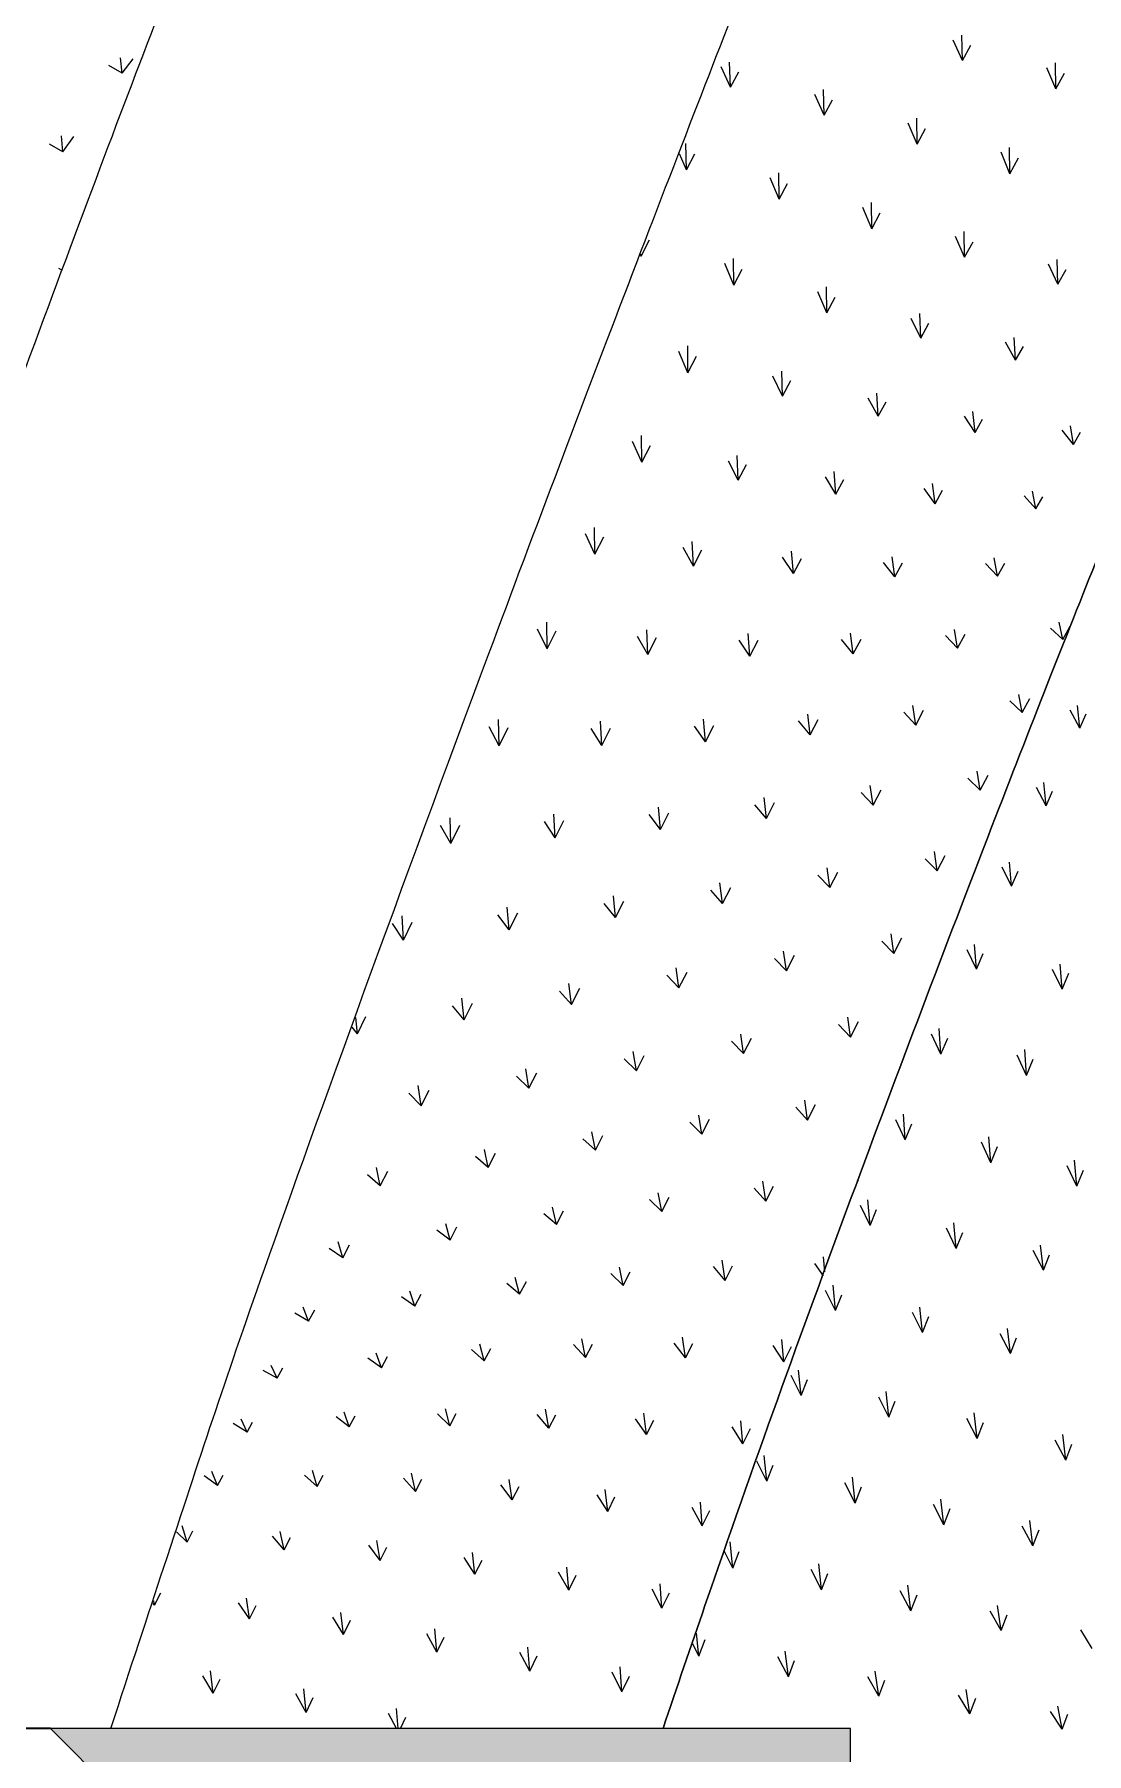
# Model space of a CAD drawing. Header units: millimetres. Extents: x 12827 to 178996, y -27589 to 73652.
# Drawn here: x 97792 to 100741, y 14937 to 19754 of the extents above; entities that cross this region are included whole.
import ezdxf

# ---------------------------------------------------------------- set-up
doc = ezdxf.new("R2010")
doc.units = ezdxf.units.MM
for name, color, linetype, lineweight in [('A-DETL-GENF', 92, 'Continuous', 20), ('A-DETL-THIN', 151, 'Continuous', 9), ('A-DETL-WIDE', 214, 'Continuous', 35), ('A-FLOR', 192, 'Continuous', 9), ('A-FLOR-PATT', 8, 'Continuous', 9)]:
    doc.layers.add(name, color=color, linetype=linetype, lineweight=lineweight)

# ---------------------------------------------------------------- blocks, each defined once
blk = doc.blocks.new('FP_254-Copy of 1_F')
at = {"layer": 'A-FLOR-PATT'}
for p, q in [((98037.6, 19645.5), (98000.5, 19666.5)), ((98037.6, 19645.5), (98033.2, 19688.5)), ((98037.6, 19645.5), (98068.4, 19685.3)), ((97871.2, 19425.2), (97867.4, 19470.1)), ((97871.2, 19425.2), (97902.8, 19467.8)), ((97871.2, 19425.2), (97834.2, 19446.1)), ((97871, 19092.2), (97860.1, 19098.1))]:
    blk.add_line(p, q, dxfattribs=at)
blk = doc.blocks.new('FP_262-Copy of 1_F')
at = {"layer": 'A-FLOR-PATT'}
for p, q in [((100393.2, 19680.4), (100391.7, 19751.8)), ((100393.2, 19680.4), (100367.5, 19738.1)), ((100393.2, 19680.4), (100416.8, 19723.8)), ((99743.5, 19606.4), (99716.9, 19662.9)), ((99743.5, 19606.4), (99740.7, 19676)), ((100654.8, 19601.1), (100630, 19660.6)), ((100654.8, 19601.1), (100654.4, 19674.6)), ((99743.5, 19606.4), (99766.3, 19648.7)), ((100654.8, 19601.1), (100679, 19645.6)), ((100005.5, 19527.4), (99979.9, 19585.7)), ((100005.5, 19527.4), (100003.9, 19599.3)), ((100005.5, 19527.4), (100029, 19570.9)), ((100266.2, 19446.1), (100265.4, 19519.3)), ((100266.2, 19446.1), (100241.2, 19505.6)), ((100266.2, 19446.1), (100290.1, 19490.3)), ((99619.5, 19374.7), (99600.5, 19419.4)), ((99619.5, 19374.7), (99618.1, 19448)), ((99619.5, 19374.7), (99643, 19419)), ((100526, 19363.6), (100501.4, 19423.5)), ((100526, 19363.6), (100525.6, 19437.4)), ((99879.4, 19291.8), (99878.5, 19365.8)), ((100526, 19363.6), (100550.1, 19408)), ((99879.4, 19291.8), (99854.5, 19351.9)), ((99879.4, 19291.8), (99903.2, 19336.4)), ((100139.2, 19209.5), (100114.2, 19269.3)), ((100139.2, 19209.5), (100138.4, 19283.2)), ((100139.2, 19209.5), (100162.9, 19253.9)), ((99492.2, 19132.5), (99516.3, 19178.7)), ((100399.4, 19129.6), (100374.1, 19188)), ((100399.4, 19129.6), (100398.2, 19201.7)), ((100399.4, 19129.6), (100422.9, 19173)), ((99492.2, 19132.5), (99491.1, 19135.2)), ((99492.2, 19132.5), (99492.2, 19138)), ((99752, 19050.9), (99751.5, 19126)), ((100660.7, 19053.9), (100658.6, 19123.1)), ((99752, 19050.9), (99727.3, 19111.6)), ((99752, 19050.9), (99776, 19096.4)), ((100660.7, 19053.9), (100634.7, 19109.7)), ((100660.7, 19053.9), (100683.7, 19095.6)), ((100013.2, 18973.8), (99987.7, 19032.2)), ((100013.2, 18973.8), (100011.8, 19046.3)), ((100013.2, 18973.8), (100036.7, 19017.8)), ((100276.4, 18903.2), (100249.7, 18958.1)), ((100276.4, 18903.2), (100273.7, 18971.7)), ((100276.4, 18903.2), (100299.1, 18945)), ((99623.8, 18805.7), (99623.1, 18880.9)), ((100542.3, 18840.9), (100514.1, 18891.3)), ((100542.3, 18840.9), (100537.8, 18904.3)), ((99623.8, 18805.7), (99598.7, 18865.7)), ((99623.8, 18805.7), (99647.9, 18852)), ((100542.3, 18840.9), (100564, 18879.8)), ((99888.7, 18740), (99862.2, 18796)), ((99888.7, 18740), (99886.5, 18810.7)), ((99888.7, 18740), (99912, 18783.8)), ((100156.9, 18684), (100152.8, 18749.2)), ((100156.9, 18684), (100128.8, 18735.1)), ((100156.9, 18684), (100179.1, 18724.8)), ((100428.7, 18638.8), (100422.5, 18697.8)), ((100428.7, 18638.8), (100398.8, 18684.6)), ((100428.7, 18638.8), (100449.8, 18676.3)), ((100704.6, 18605.3), (100672.6, 18645.2)), ((100704.6, 18605.3), (100696.1, 18657.7)), ((99494.2, 18555.1), (99468.6, 18613.8)), ((99494.2, 18555.1), (99493.4, 18630.2)), ((99494.2, 18555.1), (99518.7, 18602.6)), ((100704.6, 18605.3), (100724.4, 18639.1)), ((99764.4, 18504.8), (99737, 18558.3)), ((99764.4, 18504.8), (99761.6, 18574.1)), ((99764.4, 18504.8), (99787.8, 18549.2)), ((100038.6, 18466), (100009.3, 18514)), ((100038.6, 18466), (100033.6, 18529.1)), ((100038.6, 18466), (100060.8, 18507)), ((100316.8, 18439.1), (100309.6, 18495.8)), ((100316.8, 18439.1), (100285.6, 18481.5)), ((100316.8, 18439.1), (100337.8, 18476.7)), ((100599.2, 18424.4), (100566, 18461.1)), ((100599.2, 18424.4), (100589.7, 18474.6)), ((100599.2, 18424.4), (100619, 18458.6)), ((99362.8, 18297.5), (99336.5, 18354.5)), ((99362.8, 18297.5), (99361.8, 18372.4)), ((99362.8, 18297.5), (99387.6, 18346.4)), ((99639.1, 18264.5), (99610.8, 18316)), ((99639.1, 18264.5), (99635.8, 18333.2)), ((99639.1, 18264.5), (99662.7, 18310.1)), ((99919.3, 18243.6), (99914, 18305.9)), ((99919.3, 18243.6), (99889.2, 18289.4)), ((99919.3, 18243.6), (99941.9, 18285.8)), ((100203.6, 18234.3), (100171.6, 18274.8)), ((100203.6, 18234.3), (100196.2, 18290.6)), ((100203.6, 18234.3), (100225, 18273.4)), ((100491.6, 18236.3), (100458, 18271.8)), ((100491.6, 18236.3), (100482.3, 18287)), ((100491.6, 18236.3), (100512.1, 18272.5)), ((99229.4, 18032.4), (99202.3, 18087.5)), ((99229.4, 18032.4), (99228.1, 18107)), ((99229.4, 18032.4), (99254.6, 18082.7)), ((99511.6, 18016.9), (99482.7, 18066.6)), ((99511.6, 18016.9), (99508.2, 18085.4)), ((99511.6, 18016.9), (99535.7, 18063.9)), ((99797.5, 18012.4), (99792.2, 18075.2)), ((100086.7, 18018.4), (100079.8, 18076)), ((100379.1, 18034.2), (100345.7, 18069.9)), ((100379.1, 18034.2), (100370.6, 18087)), ((100379.1, 18034.2), (100400.6, 18073.2)), ((100674.3, 18058.9), (100639.7, 18090.8)), ((100674.3, 18058.9), (100664.5, 18107.4)), ((100674.3, 18058.9), (100695.1, 18095.7)), ((99797.5, 18012.4), (99766.9, 18057.1)), ((99797.5, 18012.4), (99820.6, 18056.5)), ((100086.7, 18018.4), (100054.6, 18058.4)), ((100086.7, 18018.4), (100109, 18059.8)), ((100262.3, 17819.1), (100254.4, 17873.5)), ((100560.5, 17854), (100526.2, 17886.7)), ((100560.5, 17854), (100551.5, 17904.9)), ((100560.5, 17854), (100582.1, 17893.4)), ((99094.5, 17761), (99092.6, 17834.7)), ((99382.1, 17761.6), (99378.4, 17829.7)), ((99672.8, 17772.1), (99667.5, 17835.1)), ((99966.3, 17791.5), (99934, 17830.9)), ((99966.3, 17791.5), (99959.6, 17849.9)), ((99966.3, 17791.5), (99989.1, 17834.8)), ((100262.3, 17819.1), (100228.9, 17854.9)), ((100262.3, 17819.1), (100284.5, 17860.3)), ((99094.5, 17761), (99066.5, 17813.8)), ((99094.5, 17761), (99119.8, 17812.2)), ((99382.1, 17761.6), (99352.5, 17809.6)), ((99382.1, 17761.6), (99406.5, 17809.9)), ((99672.8, 17772.1), (99641.7, 17815.5)), ((99672.8, 17772.1), (99696.3, 17817.7)), ((100442.7, 17636.8), (100434.4, 17689.7)), ((100442.7, 17636.8), (100465, 17678.3)), ((100142.6, 17594.4), (100109.1, 17630)), ((100142.6, 17594.4), (100134.9, 17649.8)), ((100142.6, 17594.4), (100165.2, 17637.1)), ((100442.7, 17636.8), (100408.7, 17670.2)), ((99546.8, 17526.4), (99541.1, 17588.6)), ((99843.8, 17557.3), (99811.1, 17595.6)), ((99843.8, 17557.3), (99837, 17615.7)), ((99843.8, 17557.3), (99866.8, 17601.6)), ((98959.5, 17487.3), (98930.4, 17537.2)), ((98959.5, 17487.3), (98956.8, 17558.9)), ((98959.5, 17487.3), (98984.7, 17538.5)), ((99251.9, 17502.7), (99221.4, 17548.3)), ((99251.9, 17502.7), (99247.6, 17569.4)), ((99251.9, 17502.7), (99276.2, 17551.3)), ((99546.8, 17526.4), (99515.1, 17568)), ((99546.8, 17526.4), (99570.4, 17572.6)), ((100322.3, 17410.6), (100288.5, 17444.6)), ((100322.3, 17410.6), (100314.5, 17465)), ((100322.3, 17410.6), (100345, 17453.5)), ((100021.2, 17363.6), (99987.7, 17398.8)), ((100021.2, 17363.6), (100013.6, 17419.3)), ((100021.2, 17363.6), (100044, 17407.2)), ((99421.1, 17279.6), (99414.7, 17340.3)), ((99720.7, 17319.5), (99687.5, 17356.6)), ((99720.7, 17319.5), (99713.6, 17377.4)), ((99720.7, 17319.5), (99743.7, 17364.2)), ((99122.8, 17244.9), (99117.5, 17309.1)), ((99122.8, 17244.9), (99146.9, 17292.9)), ((99421.1, 17279.6), (99388.6, 17319.1)), ((99421.1, 17279.6), (99444.5, 17325.7)), ((98826.4, 17216.5), (98795.9, 17262.7)), ((98826.4, 17216.5), (98822.4, 17284.9)), ((98826.4, 17216.5), (98851.1, 17266.8)), ((99122.8, 17244.9), (99091.2, 17287.5)), ((100200.6, 17178.6), (100167.1, 17213.3)), ((100200.6, 17178.6), (100193.1, 17234.1)), ((100200.6, 17178.6), (100223.5, 17222.4)), ((99899.8, 17130.4), (99866.1, 17165.1)), ((99899.8, 17130.4), (99892, 17185.9)), ((99899.8, 17130.4), (99922.5, 17174.1)), ((99598.6, 17082.5), (99564.9, 17118)), ((99598.6, 17082.5), (99590.9, 17138.9)), ((99598.6, 17082.5), (99621.3, 17126.7)), ((98996.8, 16993), (98990.1, 17053.8)), ((99297.4, 17036.3), (99264, 17073.3)), ((99297.4, 17036.3), (99290.1, 17094.5)), ((99297.4, 17036.3), (99320.4, 17081.4)), ((98996.8, 16993), (98963.9, 17032.2)), ((98996.8, 16993), (99020.1, 17039.5)), ((98697.2, 16953.9), (98682.8, 16972.4)), ((98697.2, 16953.9), (98692.9, 17000.1)), ((98697.2, 16953.9), (98721, 17002.3)), ((100079.1, 16944.6), (100045.8, 16979.9)), ((100079.1, 16944.6), (100071.6, 17000.6)), ((100079.1, 16944.6), (100101.8, 16988.4)), ((99779.9, 16898.8), (99745.9, 16932.9)), ((99779.9, 16898.8), (99771.6, 16953.4)), ((99779.9, 16898.8), (99802.2, 16941.9)), ((99479.2, 16850.6), (99444.8, 16884.3)), ((99479.2, 16850.6), (99470.6, 16904.8)), ((99479.2, 16850.6), (99501.3, 16893.5)), ((99177.7, 16801.3), (99143.2, 16835.4)), ((99177.7, 16801.3), (99169, 16856.1)), ((99177.7, 16801.3), (99199.8, 16844.5)), ((98875.7, 16752.4), (98841.4, 16787.6)), ((98875.7, 16752.4), (98867.3, 16808.7)), ((98875.7, 16752.4), (98898, 16796.4)), ((99959.2, 16712.3), (99951.5, 16768.4)), ((99663, 16673.2), (99654, 16726.3)), ((99663, 16673.2), (99684.6, 16714.8)), ((99959.2, 16712.3), (99926, 16748.4)), ((99959.2, 16712.3), (99981.5, 16755.5)), ((99364.3, 16628.4), (99354.4, 16679.7)), ((99364.3, 16628.4), (99385.4, 16669.1)), ((99663, 16673.2), (99628.7, 16706.6)), ((99063.6, 16579.7), (99053.2, 16630.2)), ((99063.6, 16579.7), (99084.5, 16620)), ((99364.3, 16628.4), (99329.1, 16660.1)), ((98761.5, 16528.5), (98750.9, 16579.1)), ((98761.5, 16528.5), (98782.3, 16568.9)), ((99063.6, 16579.7), (99027.9, 16610.5)), ((98761.5, 16528.5), (98725.6, 16559.3)), ((99841.9, 16484.7), (99809.1, 16521.9)), ((99841.9, 16484.7), (99834.1, 16540.8)), ((99841.9, 16484.7), (99863.7, 16526.9)), ((100101.7, 16541.3), (100098.6, 16545.3)), ((99550.3, 16456.5), (99515.9, 16489.8)), ((99550.3, 16456.5), (99540.7, 16508.3)), ((99550.3, 16456.5), (99571.1, 16496.4)), ((99255.3, 16420), (99219.4, 16450)), ((99255.3, 16420), (99244.1, 16468.2)), ((99255.3, 16420), (99275.2, 16458)), ((98957.1, 16376.3), (98920.1, 16403.9)), ((98957.1, 16376.3), (98944.7, 16421.9)), ((98957.1, 16376.3), (98976.4, 16412.9)), ((98656.3, 16326.8), (98618.5, 16352.8)), ((98656.3, 16326.8), (98643.1, 16370.8)), ((98656.3, 16326.8), (98675.2, 16362.7)), ((100007.9, 16287.3), (100003.9, 16329.1)), ((99441.8, 16248.7), (99407.6, 16282.7)), ((99441.8, 16248.7), (99431.8, 16299.8)), ((99441.8, 16248.7), (99461.9, 16287)), ((99727.8, 16263.1), (99695.4, 16301.7)), ((99727.8, 16263.1), (99719.9, 16319.4)), ((99727.8, 16263.1), (99749, 16304.2)), ((100003.8, 16276), (99979.3, 16310.8)), ((98857.9, 16190.9), (98844.2, 16233.1)), ((99151.8, 16224.4), (99115.8, 16254.2)), ((99151.8, 16224.4), (99139.8, 16270.8)), ((99151.8, 16224.4), (99170.8, 16260.2)), ((98560.5, 16149), (98545.3, 16187.7)), ((98857.9, 16190.9), (98820.4, 16216.9)), ((98857.9, 16190.9), (98876, 16224.5)), ((98560.5, 16149), (98521.6, 16171.7)), ((98560.5, 16149), (98577.8, 16180.7)), ((99336.7, 16047.4), (99326.7, 16099.2)), ((99616.6, 16046.3), (99584.9, 16087.2)), ((99616.6, 16046.3), (99608.8, 16103.7)), ((99892.4, 16034.9), (99886.7, 16097.8)), ((98764.4, 16018.5), (98726.9, 16044.8)), ((98764.4, 16018.5), (98750.1, 16059.4)), ((98764.4, 16018.5), (98781.6, 16050.1)), ((99052.7, 16038.1), (99017.1, 16069.1)), ((99052.7, 16038.1), (99040.4, 16084.3)), ((99052.7, 16038.1), (99071, 16072.6)), ((99336.7, 16047.4), (99303.1, 16083.3)), ((99336.7, 16047.4), (99356.2, 16084.8)), ((99616.6, 16046.3), (99637.3, 16086.7)), ((99892.4, 16034.9), (99862.6, 16080.6)), ((99892.4, 16034.9), (99914.2, 16078.3)), ((98472.1, 15988.9), (98432.8, 16010.8)), ((98472.1, 15988.9), (98455.7, 16024.9)), ((98472.1, 15988.9), (98488.2, 16017.9)), ((98956, 15855.9), (98944.2, 15903.7)), ((99233.7, 15848.9), (99224.1, 15902.5)), ((98388, 15838.4), (98349.3, 15861.9)), ((98388, 15838.4), (98371.6, 15874.6)), ((98388, 15838.4), (98403.6, 15866.3)), ((98674.2, 15852.5), (98637.4, 15881)), ((98674.2, 15852.5), (98660, 15894.4)), ((98674.2, 15852.5), (98691, 15883.5)), ((98956, 15855.9), (98921.3, 15889.6)), ((98956, 15855.9), (98974.1, 15890)), ((99233.7, 15848.9), (99201, 15887.6)), ((99233.7, 15848.9), (99253, 15886.1)), ((99507.4, 15831.7), (99476.5, 15875.4)), ((99507.4, 15831.7), (99500, 15890.9)), ((99507.4, 15831.7), (99527.8, 15872)), ((99777.3, 15805.1), (99748.2, 15853.3)), ((99777.3, 15805.1), (99771.8, 15869.4)), ((99777.3, 15805.1), (99798.7, 15848.1)), ((98305.2, 15688.8), (98267.7, 15716)), ((98305.2, 15688.8), (98289.6, 15727.9)), ((98305.2, 15688.8), (98320.8, 15717.2)), ((98584.5, 15685.3), (98549.1, 15717.9)), ((98584.5, 15685.3), (98571.3, 15730.6)), ((98584.5, 15685.3), (98601.4, 15717.1)), ((98859.7, 15671.5), (98826.3, 15709.3)), ((98859.7, 15671.5), (98848.8, 15722.8)), ((98859.7, 15671.5), (98877.8, 15706.5)), ((99131, 15648.1), (99122.4, 15704.9)), ((99131, 15648.1), (99099.5, 15690.7)), ((99131, 15648.1), (99150.4, 15686.2)), ((99398.9, 15615.9), (99369.1, 15662.8)), ((99398.9, 15615.9), (99392.2, 15677.7)), ((99398.9, 15615.9), (99419.3, 15656.6)), ((99663.7, 15575.8), (99635.4, 15626.6)), ((99663.7, 15575.8), (99658.6, 15642)), ((99663.7, 15575.8), (99684.9, 15618.9)), ((98219.9, 15530.2), (98190.1, 15558.3)), ((98219.9, 15530.2), (98206.3, 15575.1)), ((98219.9, 15530.2), (98236.3, 15561.1)), ((98492.3, 15508.6), (98481, 15559.7)), ((98492.3, 15508.6), (98458.9, 15547)), ((98492.3, 15508.6), (98509.9, 15542.9)), ((98761.1, 15478.1), (98729.5, 15521.2)), ((98761.1, 15478.1), (98751.9, 15534.6)), ((98761.1, 15478.1), (98779.8, 15515.4)), ((99026.8, 15439.8), (98996.8, 15486.9)), ((99026.8, 15439.8), (99019.5, 15501)), ((99026.8, 15439.8), (99046.6, 15479.6)), ((99290, 15395), (99261.2, 15445.4)), ((99290, 15395), (99284.1, 15460.1)), ((99290, 15395), (99310.5, 15436.9)), ((99551, 15344.7), (99546.3, 15413)), ((98128.8, 15352.9), (98126.4, 15365.2)), ((98128.8, 15352.9), (98146.4, 15387.8)), ((98395, 15315.2), (98386, 15373.1)), ((99551, 15344.7), (99523.2, 15397.8)), ((99551, 15344.7), (99572.1, 15388.3)), ((98128.8, 15352.9), (98124.3, 15358.7)), ((98395, 15315.2), (98363.8, 15359.9)), ((98395, 15315.2), (98413.6, 15352.8)), ((98658.7, 15271.2), (98628.8, 15319.2)), ((98658.7, 15271.2), (98651.2, 15333.1)), ((98658.7, 15271.2), (98678.2, 15310.9)), ((98920.3, 15221.8), (98891.4, 15272.7)), ((98920.3, 15221.8), (98914.1, 15287)), ((98920.3, 15221.8), (98940.5, 15263.4)), ((99180.2, 15168), (99152.2, 15221.1)), ((99180.2, 15168), (99174.9, 15235.9)), ((99180.2, 15168), (99200.8, 15211)), ((99438.7, 15110.7), (99434.1, 15180.6)), ((98293.2, 15106.3), (98263.5, 15155.7)), ((98293.2, 15106.3), (98285.8, 15169.4)), ((98293.2, 15106.3), (98312.5, 15146.4)), ((99438.7, 15110.7), (99411.3, 15165.5)), ((99438.7, 15110.7), (99459.7, 15154.7)), ((98553.5, 15053), (98524.6, 15104.6)), ((98553.5, 15053), (98547.1, 15118.7)), ((98553.5, 15053), (98573.4, 15094.6)), ((98806.4, 15008), (98784.2, 15049.7)), ((98811.5, 15008), (98806.8, 15064.2)), ((98818, 15008), (98832.8, 15039.1))]:
    blk.add_line(p, q, dxfattribs=at)
blk = doc.blocks.new('FP_270-Copy of 1_F')
at = {"layer": 'A-FLOR-PATT'}
for p, q in [((100722.1, 17810.4), (100715.4, 17874.1)), ((100722.1, 17810.4), (100695.2, 17860.4)), ((100722.1, 17810.4), (100739.6, 17850.6)), ((100627.6, 17592.3), (100601.1, 17644.2)), ((100627.6, 17592.3), (100621.5, 17658.2)), ((100627.6, 17592.3), (100645.5, 17633.7)), ((100531.1, 17367.2), (100504.8, 17420.5)), ((100531.1, 17367.2), (100525.4, 17435)), ((100531.1, 17367.2), (100549.4, 17410)), ((100432.8, 17135.1), (100427.3, 17204.6)), ((100432.8, 17135.1), (100406.5, 17189.5)), ((100432.8, 17135.1), (100451.4, 17179.1)), ((100672.6, 17079), (100666.9, 17149.2)), ((100672.6, 17079), (100646.1, 17133.9)), ((100672.6, 17079), (100691.1, 17123.4)), ((100333.1, 16897.3), (100327.8, 16968.4)), ((100333.1, 16897.3), (100306.9, 16953)), ((100333.1, 16897.3), (100351.9, 16942.2)), ((100572.9, 16836.8), (100567.7, 16909.7)), ((100572.9, 16836.8), (100546.7, 16894.1)), ((100572.9, 16836.8), (100591.7, 16882.7)), ((100233.1, 16656.5), (100227.8, 16728.6)), ((100233.1, 16656.5), (100206.9, 16713.3)), ((100233.1, 16656.5), (100251.8, 16701.7)), ((100473.1, 16592.2), (100467.6, 16665.4)), ((100473.1, 16592.2), (100446.7, 16650)), ((100473.1, 16592.2), (100491.7, 16637.8)), ((100714.1, 16526.9), (100687, 16584.4)), ((100714.1, 16526.9), (100707.8, 16599.7)), ((100714.1, 16526.9), (100732.2, 16572.1)), ((100134.3, 16416.5), (100107.6, 16473.4)), ((100134.3, 16416.5), (100128.4, 16488.4)), ((100134.3, 16416.5), (100152.7, 16461.3)), ((100376.1, 16352.9), (100348.7, 16409.2)), ((100376.1, 16352.9), (100369.5, 16424.2)), ((100376.1, 16352.9), (100394.1, 16397.3)), ((100620, 16291.6), (100591.6, 16346.7)), ((100620, 16291.6), (100612.3, 16361.5)), ((100620, 16291.6), (100637.4, 16335.2)), ((100037.1, 16178.6), (100009.7, 16234.9)), ((100037.1, 16178.6), (100030.6, 16249.9)), ((100037.1, 16178.6), (100055.2, 16223.1)), ((100281.5, 16117.6), (100274, 16188)), ((100281.5, 16117.6), (100253.2, 16173.1)), ((100281.5, 16117.6), (100299.1, 16161.7)), ((100527.7, 16058.5), (100498.8, 16113.5)), ((100527.7, 16058.5), (100519.5, 16128.4)), ((100527.7, 16058.5), (100545, 16102.5)), ((99940.9, 15940.4), (99912.9, 15996.6)), ((99940.9, 15940.4), (99933.8, 16011.8)), ((99940.9, 15940.4), (99958.9, 15985.2)), ((100187.1, 15880.4), (100179.5, 15951.6)), ((100187.1, 15880.4), (100158.6, 15936.4)), ((100187.1, 15880.4), (100204.8, 15925.2)), ((100434.5, 15820.1), (100405.6, 15876.5)), ((100434.5, 15820.1), (100426.5, 15891.8)), ((100434.5, 15820.1), (100452, 15865.2)), ((100682.7, 15759.4), (100653.5, 15816)), ((100682.7, 15759.4), (100674.3, 15831.4)), ((100682.7, 15759.4), (100700.1, 15804.7)), ((99845.1, 15700.3), (99816.8, 15756.9)), ((99845.1, 15700.3), (99837.8, 15772.2)), ((99845.1, 15700.3), (99863, 15745.5)), ((100092.6, 15639.3), (100084.8, 15711.6)), ((100092.6, 15639.3), (100063.8, 15696.1)), ((100092.6, 15639.3), (100110.3, 15684.7)), ((100341.1, 15578.4), (100311.9, 15635.2)), ((100341.1, 15578.4), (100332.8, 15650.6)), ((100341.1, 15578.4), (100358.5, 15623.8)), ((100591, 15519.1), (100561.1, 15574.9)), ((100591, 15519.1), (100582, 15590.3)), ((100591, 15519.1), (100608.1, 15563.9)), ((99749.7, 15457.4), (99742.1, 15530.3)), ((99749.7, 15457.4), (99726.7, 15503.5)), ((99749.7, 15457.4), (99767.6, 15503.2)), ((99998.5, 15396.3), (99990.3, 15468.9)), ((99998.5, 15396.3), (99969.4, 15453.3)), ((99998.5, 15396.3), (100016.1, 15442)), ((100249, 15337.5), (100219.1, 15393.5)), ((100249, 15337.5), (100240, 15409)), ((100249, 15337.5), (100266.1, 15382.6)), ((100501.6, 15282.4), (100470.7, 15336.7)), ((100501.6, 15282.4), (100491.6, 15352.1)), ((100501.6, 15282.4), (100518.2, 15326.5)), ((99654.4, 15210.8), (99647.6, 15275.2)), ((100756.6, 15232), (100724.7, 15284.2)), ((99654.4, 15210.8), (99637.3, 15245.1)), ((99654.4, 15210.8), (99672.3, 15257.3)), ((99905.4, 15152.3), (99896.7, 15224.7)), ((99905.4, 15152.3), (99875.6, 15208.9)), ((99905.4, 15152.3), (99922.7, 15198)), ((100158.6, 15098.1), (100127.9, 15152.8)), ((100158.6, 15098.1), (100148.8, 15168.4)), ((100158.6, 15098.1), (100175.4, 15142.8)), ((100414.4, 15048.9), (100382.5, 15101.5)), ((100414.4, 15048.9), (100403.3, 15116.9)), ((100414.4, 15048.9), (100430.6, 15092.4)), ((100672.8, 15005.5), (100639.7, 15055.5)), ((100672.8, 15005.5), (100660.4, 15070.7)), ((100672.8, 15005.5), (100688.3, 15047.5))]:
    blk.add_line(p, q, dxfattribs=at)

msp = doc.modelspace()

# ---------------------------------------------------------------- hatches: boundary and pattern name
at = {"layer": 'A-DETL-GENF'}
h = msp.add_hatch(color=7, dxfattribs=at)
h.paths.add_polyline_path([(63966.38843, -9312.51454), (61723.03825, -7069.16435), (61723.03825, -9312.51454)], flags=0)
h.paths.add_polyline_path([(100079.91494, 12764.60871), (100079.91494, 15007.95889), (97836.56475, 15007.95889), (99867.43203, 12977.09161)], flags=0)
h.paths.add_polyline_path([(27942.02118, 12764.60871), (30185.37136, 15007.95889), (27942.02118, 15007.95889)], flags=0)
h.paths.add_polyline_path([(100079.91494, 39639.13527), (100079.91494, 41882.48546), (97836.56475, 41882.48546), (99860.65762, 39858.39259)], flags=0)
h.paths.add_polyline_path([(27942.02118, 39639.13527), (30185.37136, 41882.48546), (27942.02118, 41882.48546)], flags=0)
h.paths.add_polyline_path([(61723.03825, 64831.04325), (63966.38843, 67074.39344), (61723.03825, 67074.39344)], flags=0)

# ---------------------------------------------------------------- linework, layer by layer
at = {"layer": 'A-DETL-THIN'}
for p, q in [((100079.91494, 15007.95889), (97836.56475, 15007.95889)), ((97836.56475, 15007.95889), (100079.91494, 12764.60871)), ((100079.91494, 12764.60871), (100079.91494, 15007.95889))]:
    msp.add_line(p, q, dxfattribs=at)
at = {"layer": 'A-DETL-WIDE'}
msp.add_line((97836.56475, 15007.95889), (95836.56475, 15007.95889), dxfattribs=at)
at = {"layer": 'A-FLOR'}
for points, knots in [([(99554.04581, 15007.95333), (99592.74439, 15122.84815), (99766.93865, 15633.97743), (100066.24298, 16462.87239), (100461.04302, 17502.80408), (100789.00286, 18333.64348), (101021.69568, 18909.57844), (101462.74106, 20001.20405), (101848.62159, 20926.32556), (102124.20726, 21561.74671), (102493.61663, 22399.85474), (102726.61392, 22914.05184), (102939.97778, 23371.61213), (103221.59165, 23969.88032), (103395.57838, 24326.60598), (103550.96574, 24645.19728), (103734.49546, 25013.46037), (103954.63812, 25445.51465), (104350.11357, 26197.11774), (104665.25624, 26774.50095), (104868.74687, 27141.60777), (105130.82263, 27604.5536), (105578.88522, 28367.34218), (105905.63935, 28906.88411), (106203.61031, 29383.73734), (106562.1653, 29942.95064), (107000.28324, 30605.12239), (107250.39774, 30969.0253), (107604.69788, 31479.39016), (107995.8312, 32022.45709), (108329.8837, 32472.54367), (108500.22092, 32698.5888), (108663.73544, 32912.32096), (108852.44321, 33153.8559), (109052.18469, 33409.51333), (109306.13821, 33730.64595), (109536.66732, 34012.05332), (109819.68656, 34354.99973), (110103.48297, 34693.21512), (110434.20041, 35078.7912), (110760.97862, 35454.70653), (111055.14651, 35781.41307), (111249.97932, 36001.26256), (111505.51121, 36280.60099), (111783.30293, 36578.49614), (112322.38067, 37144.37709), (112463.34644, 37292.63005), (112616.10056, 37445.38417), (112770.54004, 37605.31093), (112877.43488, 37716.00378), (113006.37005, 37844.93895), (113116.50394, 37955.07283), (113317.07104, 38155.63993), (113500.41421, 38344.0603), (113679.60164, 38523.24773), (113867.14868, 38717.45837), (113981.61036, 38840.20349), (114290.42649, 39165.75935), (114670.79674, 39588.2033), (114892.3743, 39846.86946), (115288.1066, 40340.22259), (115567.3545, 40718.37008), (115799.80191, 41062.98754), (115947.7294, 41299.72101), (116086.95128, 41544.78312), (116213.0514, 41785.97071), (116312.02432, 41998.21882), (116408.50431, 42237.01519), (116493.46638, 42483.76295), (116562.31107, 42723.8529), (116625.37811, 43020.56003), (116657.31376, 43239.19076), (116685.12294, 43535.40011), (116695.42282, 43830.35015), (116695.42282, 43979.19399), (116681.66192, 44289.23834), (116663.48557, 44480.40926), (116629.15465, 44760.01215), (116598.30328, 44942.78236), (116541.67822, 45220.7525), (116482.26931, 45478.0808), (116448.90078, 45602.61382), (116386.38597, 45807.09057), (116341.34531, 45964.16599), (116289.08556, 46125.00498), (116192.4151, 46405.75638), (115841.19562, 47332.97415), (115539.60037, 48208.87035), (115370.82024, 48703.37774), (115228.63359, 49120.01995), (115122.25071, 49428.97827), (115023.11913, 49726.37972), (114909.53904, 50056.24024), (114696.6502, 50711.44472), (114543.40368, 51196.38283), (114355.59562, 51818.79646), (114222.01863, 52272.24667), (114046.77614, 52873.90554), (113878.96618, 53470.87202), (113724.76837, 54025.60708), (113577.89562, 54551.00884), (113459.33258, 54953.6228), (113346.54023, 55331.96062), (113227.21075, 55710.66966), (113119.07869, 56035.07316), (113037.94818, 56263.90246), (112937.93493, 56538.68661), (112852.20674, 56762.01619), (112764.16313, 56984.43438), (112618.62431, 57316.6155), (112496.86747, 57583.93877), (112415.13072, 57751.52394), (112258.61089, 58058.7114), (112153.56521, 58248.21882), (112053.90621, 58420.83327), (111946.13571, 58593.30212), (111834.30412, 58765.50767), (111748.02125, 58893.42728), (111630.50265, 59055.17777), (111485.85509, 59243.47285), (111326.49476, 59429.75017), (111163.04355, 59607.21216), (111024.45965, 59745.79606), (110827.85311, 59926.47844), (110747.58169, 59996.25731), (110544.74402, 60160.51202), (110402.00591, 60268.0729), (110263.86318, 60368.43947), (110053.67574, 60510.2127), (109820.33569, 60656.01972), (109723.13564, 60715.11322), (109684.42093, 60738.0642)], [-180.2643000868, -180.2643000868, -180.2643000868, -180.2643000868, -179.1879975588, -175.5063449682, -172.0916636976, -169.2202169244, -166.2777093106, -163.2158850636, -160.075961892, -157.2218425612, -154.8463637242, -152.6761224955, -150.7842802724, -149.0756837116, -147.5314945483, -146.2603466649, -144.8929874795, -142.9846969335, -140.8071317757, -138.7008108208, -136.9413696313, -134.9339327121, -132.6957963375, -130.4245206521, -128.394133996, -126.1853254635, -124.1084903838, -122.0786614636, -120.1851829318, -118.1616846489, -116.5079479336, -115.291640674, -114.3529909357, -113.3690901263, -112.2318128942, -111.0319360614, -109.7006458231, -108.3342691164, -106.8102565399, -105.2278207644, -103.6474421343, -102.3012416297, -101.0856821645, -99.9054391528, -98.1919577839, -96.6686985635, -95.3545532769, -94.6517344068, -94.0043302309, -93.3937491985, -92.8559414213, -92.176281476, -91.4085575671, -90.5340796289, -89.6745344059, -88.9189138838, -87.9497824052, -86.6543759654, -85.1701132256, -83.485002525, -81.9074310185, -80.2477753091, -78.9743387587, -77.9066695945, -76.9958914369, -76.1342629152, -75.2991955322, -74.4763687472, -73.6365154075, -72.7466111671, -71.9004493226, -71.0020930099, -70.1127070681, -69.3021455648, -68.4775504308, -67.7656564346, -66.9085266378, -66.1880349429, -65.3673596415, -64.5659300304, -63.8261870298, -63.1628114349, -62.6095077707, -62.0122700073, -61.3241810776, -59.730844651, -57.3097138751, -54.6419787402, -52.5768713036, -51.1672276379, -49.9860862246, -48.904825357, -47.4276638316, -45.7372401475, -43.7174871619, -41.9340831034, -40.0215938964, -38.1419290398, -36.1496121849, -34.2459681338, -32.5613884004, -31.0746421413, -29.7502081484, -28.5107759143, -27.4375117041, -26.4786412327, -25.6320733517, -24.789414295, -23.8699654915, -22.8909097845, -21.969523274, -21.0677047026, -20.2501375218, -19.4185096804, -18.7414468623, -18.0767831946, -17.4613325153, -16.8496389614, -16.2028453451, -15.456745026, -14.6654634339, -13.9194967628, -13.14961359, -12.5272028616, -11.8337192203, -11.2367544987, -10.5693978628, -9.9102086868, -9.0993977021, -8.2815301864, -7.7780366352, -7.7780366352, -7.7780366352, -7.7780366352]), ([(112193.79302, 58175.05118), (112216.50049, 58133.97699), (112279.8004, 58017.12464), (112415.13072, 57751.52394), (112496.86747, 57583.93877), (112618.62431, 57316.6155), (112764.16313, 56984.43438), (112852.20674, 56762.01619), (112937.93493, 56538.68661), (113037.94818, 56263.90246), (113119.07869, 56035.07316), (113227.21075, 55710.66966), (113346.54023, 55331.96062), (113459.33258, 54953.6228), (113577.89562, 54551.00884), (113724.76837, 54025.60708), (113878.96618, 53470.87202), (114046.77614, 52873.90554), (114222.01863, 52272.24667), (114355.59562, 51818.79646), (114543.40368, 51196.38283), (114696.6502, 50711.44472), (114909.53904, 50056.24024), (115023.11913, 49726.37972), (115122.25071, 49428.97827), (115228.63359, 49120.01995), (115370.82024, 48703.37774), (115539.60037, 48208.87035), (115841.19562, 47332.97415), (116192.4151, 46405.75638), (116289.08556, 46125.00498), (116341.34531, 45964.16599), (116386.38597, 45807.09057), (116448.90078, 45602.61382), (116482.26931, 45478.0808), (116541.67822, 45220.7525), (116598.30328, 44942.78236), (116629.15465, 44760.01215), (116663.48557, 44480.40926), (116681.66192, 44289.23834), (116695.42282, 43979.19399), (116695.42282, 43830.35015), (116685.12294, 43535.40011), (116657.31376, 43239.19076), (116625.37811, 43020.56003), (116562.31107, 42723.8529), (116493.46638, 42483.76295), (116408.50431, 42237.01519), (116312.02432, 41998.21882), (116213.0514, 41785.97071), (116086.95128, 41544.78312), (115947.7294, 41299.72101), (115799.80191, 41062.98754), (115567.3545, 40718.37008), (115288.1066, 40340.22259), (114892.3743, 39846.86946), (114670.79674, 39588.2033), (114290.42649, 39165.75935), (113981.61036, 38840.20349), (113867.14868, 38717.45837), (113679.60164, 38523.24773), (113500.41421, 38344.0603), (113317.07104, 38155.63993), (113116.50394, 37955.07283), (113006.37005, 37844.93895), (112877.43488, 37716.00378), (112770.54004, 37605.31093), (112616.10056, 37445.38417), (112463.34644, 37292.63005), (112322.38067, 37144.37709), (111783.30293, 36578.49614), (111505.51121, 36280.60099), (111249.97932, 36001.26256), (111055.14651, 35781.41307), (110760.97862, 35454.70653), (110434.20041, 35078.7912), (110103.48297, 34693.21512), (109819.68656, 34354.99973), (109536.66732, 34012.05332), (109306.13821, 33730.64595), (109052.18469, 33409.51333), (108852.44321, 33153.8559), (108663.73544, 32912.32096), (108500.22092, 32698.5888), (108329.8837, 32472.54367), (107995.8312, 32022.45709), (107604.69788, 31479.39016), (107250.39774, 30969.0253), (107000.28324, 30605.12239), (106562.1653, 29942.95064), (106203.61031, 29383.73734), (105905.63935, 28906.88411), (105578.88522, 28367.34218), (105130.82263, 27604.5536), (104868.74687, 27141.60777), (104665.25624, 26774.50095), (104350.11357, 26197.11774), (103954.63812, 25445.51465), (103734.49546, 25013.46037), (103550.96574, 24645.19728), (103395.57838, 24326.60598), (103221.59165, 23969.88032), (102939.97778, 23371.61213), (102726.61392, 22914.05184), (102493.61663, 22399.85474), (102124.20726, 21561.74671), (101848.62159, 20926.32556), (101462.74106, 20001.20405), (101021.69568, 18909.57844), (100789.00286, 18333.64348), (100461.04302, 17502.80408), (100066.24298, 16462.87239), (99766.93865, 15633.97743), (99592.74439, 15122.84815), (99554.04581, 15007.95333)], [19.7638635811, 19.7638635811, 19.7638635811, 19.7638635811, 20.2501375218, 21.0677047026, 21.969523274, 22.8909097845, 23.8699654915, 24.789414295, 25.6320733517, 26.4786412327, 27.4375117041, 28.5107759143, 29.7502081484, 31.0746421413, 32.5613884004, 34.2459681338, 36.1496121849, 38.1419290398, 40.0215938964, 41.9340831034, 43.7174871619, 45.7372401475, 47.4276638316, 48.904825357, 49.9860862246, 51.1672276379, 52.5768713036, 54.6419787402, 57.3097138751, 59.730844651, 61.3241810776, 62.0122700073, 62.6095077707, 63.1628114349, 63.8261870298, 64.5659300304, 65.3673596415, 66.1880349429, 66.9085266378, 67.7656564346, 68.4775504308, 69.3021455648, 70.1127070681, 71.0020930099, 71.9004493226, 72.7466111671, 73.6365154075, 74.4763687472, 75.2991955322, 76.1342629152, 76.9958914369, 77.9066695945, 78.9743387587, 80.2477753091, 81.9074310185, 83.485002525, 85.1701132256, 86.6543759654, 87.9497824052, 88.9189138838, 89.6745344059, 90.5340796289, 91.4085575671, 92.176281476, 92.8559414213, 93.3937491985, 94.0043302309, 94.6517344068, 95.3545532769, 96.6686985635, 98.1919577839, 99.9054391528, 101.0856821645, 102.3012416297, 103.6474421343, 105.2278207644, 106.8102565399, 108.3342691164, 109.7006458231, 111.0319360614, 112.2318128942, 113.3690901263, 114.3529909357, 115.291640674, 116.5079479336, 118.1616846489, 120.1851829318, 122.0786614636, 124.1084903838, 126.1853254635, 128.394133996, 130.4245206521, 132.6957963375, 134.9339327121, 136.9413696313, 138.7008108208, 140.8071317757, 142.9846969335, 144.8929874795, 146.2603466649, 147.5314945483, 149.0756837116, 150.7842802724, 152.6761224955, 154.8463637242, 157.2218425612, 160.075961892, 163.2158850636, 166.2777093106, 169.2202169244, 172.0916636976, 175.5063449682, 179.1879975588, 180.2643000868, 180.2643000868, 180.2643000868, 180.2643000868]), ([(98006.03965, 15008.03094), (98060.01128, 15173.17133), (98237.19712, 15708.91796), (98393.38894, 16189.32848), (99090.5583, 18103.69801), (99821.07212, 20005.71358), (100219.0955, 20990.33844), (100696.88204, 22115.36188), (101075.71169, 22965.8093), (101324.51508, 23514.12703), (101542.00894, 23980.32187), (101787.40408, 24506.32271), (102046.1982, 25036.58743), (102281.74703, 25498.66945), (102739.94921, 26397.53614), (103051.31777, 26982.8774), (103277.83426, 27391.34807), (103534.73083, 27854.60227), (104099.19889, 28831.87755), (104705.70053, 29824.70658), (105214.70662, 30626.00632), (105396.2414, 30905.43367), (105678.83214, 31330.89487), (106106.0756, 31953.05093), (106610.67654, 32673.41581), (106889.38604, 33056.87929), (107294.57122, 33606.39762), (107669.55053, 34094.75277), (108084.1092, 34625.16403), (108384.3306, 34998.89318), (108572.13906, 35230.73076), (108883.63383, 35607.23492), (109336.8018, 36137.42389), (109510.49508, 36332.74778), (109662.84885, 36505.23677), (109880.10877, 36742.4571), (110080.13154, 36961.03262), (110293.33884, 37185.28665), (110502.16196, 37401.45033), (110857.1603, 37756.31907), (111355.02202, 38240.54203), (111771.31054, 38639.52618), (112018.47673, 38878.1246), (112335.14111, 39194.67337), (112542.48857, 39407.30471), (112814.21022, 39698.58387), (113004.63526, 39913.58044), (113150.77097, 40081.62836), (113200.55258, 40143.08059), (113407.62285, 40398.69564), (113554.79419, 40593.92444), (113669.47517, 40751.70868), (113835.38483, 40997.58303), (113977.67253, 41225.19847), (114088.27356, 41416.68431), (114174.63939, 41572.42533), (114282.04005, 41787.6289), (114379.30025, 41996.1047), (114442.80314, 42145.63222), (114516.91438, 42349.13558), (114549.01, 42446.05957), (114555.12685, 42464.92348)], [-156.268630881, -156.268630881, -156.268630881, -156.268630881, -154.6136527063, -150.5561815083, -145.4814254629, -139.8578505828, -135.1265920841, -131.6066391505, -128.5901654123, -126.3486002212, -124.4908304429, -122.64628423, -120.7971158563, -118.478861185, -116.0807363172, -113.7390797511, -111.922024042, -109.5952816834, -106.5062130573, -102.9578086488, -100.2801229749, -98.3169394311, -96.5667612226, -94.2185259546, -91.9104779455, -89.681229909, -87.7407809246, -85.5823155442, -83.6464857544, -82.058071477, -80.671683863, -79.0465465155, -77.4618938807, -76.1602511726, -75.2700056518, -74.341551467, -73.3262935724, -72.3341567153, -71.1168659528, -69.4780153352, -67.5369502298, -65.7693050145, -64.2717955488, -63.0804006146, -61.8290125288, -60.7533826621, -59.7590840959, -59.1142898738, -58.4237775452, -57.7094155514, -56.8680935923, -56.0621857918, -55.230066193, -54.369401951, -53.6384974163, -52.9381525351, -52.2280479135, -51.5350561505, -50.7897372091, -50.0723644912, -49.8934868521, -49.8934868521, -49.8934868521, -49.8934868521]), ([(111057.51623, 40199.29363), (110790.11524, 39908.85437), (110517.81773, 39628.56511), (110400.02908, 39510.73078), (110281.75317, 39392.40898), (110147.14314, 39257.74674), (109996.12094, 39106.66596), (109773.71013, 38884.16888), (109640.92964, 38751.33689), (109526.41728, 38631.49407), (109352.87093, 38451.71181), (109207.52775, 38295.78973), (109022.14449, 38094.19385), (108838.03467, 37889.63944), (108561.06363, 37574.47106), (108332.42291, 37308.52743), (108127.05484, 37063.6829), (107888.57608, 36773.43403), (107656.60708, 36482.6189), (107437.20498, 36207.5419), (107137.13719, 35819.90238), (106825.1537, 35412.32636), (106393.6327, 34835.8578), (105710.181, 33904.13079), (105283.80656, 33307.35906), (104840.08212, 32673.39328), (104542.56724, 32240.60364), (104248.06441, 31803.80256), (104007.39319, 31440.06481), (103774.54904, 31089.25079), (103554.07684, 30743.15264), (103245.82541, 30255.01341), (102915.27001, 29720.08415), (102666.93214, 29306.59894), (102341.2374, 28755.56201), (102137.68758, 28402.84546), (101917.61467, 28015.04629), (101724.14444, 27665.85709), (101512.5858, 27272.17992), (101206.73383, 26696.68686), (100753.63145, 25806.99691), (100167.12949, 24592.65546), (99840.0301, 23881.65057), (99461.75628, 23036.8572), (99327.47194, 22727.71513), (99130.62059, 22269.18597), (98858.21851, 21613.23422), (98628.85247, 21054.62644), (98287.16224, 20194.35192), (97985.58412, 19412.95088), (97521.6025, 18157.03621), (97177.95348, 17180.94449), (96585.76301, 15391.27254), (96361.84856, 14677.28912), (96080.91331, 13727.25005), (95862.88586, 12957.02732), (95646.53943, 12148.98476), (95425.0069, 11259.73178), (95211.97097, 10336.15476), (95108.16188, 9847.30532), (95024.152, 9414.66409), (94959.33721, 9004.92539), (94905.21897, 8535.86335), (94891.01022, 8300.69616), (94881.02287, 8013.09684), (94884.32452, 7826.0239), (94899.86804, 7530.53219), (94938.49243, 7216.46526), (95002.24231, 6869.7832), (95050.2807, 6702.37592), (95150.311, 6394.71732), (95225.48294, 6189.98908), (95265.75274, 6077.37885)], [0, 0, 0, 0, 1.0407913836, 1.8329227872, 2.4060321319, 3.0305247211, 3.8160228975, 4.5986923833, 5.329045579, 5.9886585082, 6.6759714342, 7.4814648878, 8.314642484, 9.3734481445, 10.5162466185, 11.7075364251, 12.8508175028, 14.0173605822, 15.2191975832, 16.546249862, 18.0277268189, 19.911701422, 22.5229006852, 25.3747516683, 28.2853400759, 30.5069373856, 32.5026751219, 34.1293146002, 35.6421299878, 37.0276553162, 38.5674876844, 40.3344223811, 42.1800288241, 44.0942494579, 45.7662637289, 47.3984502866, 48.7673300641, 50.1795881101, 51.8168274441, 54.1090521126, 57.3868233557, 60.8076971781, 64.1489886498, 66.3846344694, 68.3102443987, 70.0004602256, 71.9823230696, 74.430541174, 77.0179211282, 80.408721011, 83.9188512543, 88.5739935232, 92.5835625461, 96.5449138638, 99.3207100258, 102.1929498492, 104.984003146, 107.9361103254, 110.5201242415, 112.5841571659, 114.0655925609, 115.5168852373, 116.7439619213, 117.8321531365, 118.6087429438, 119.4512490744, 120.3250828263, 121.3797012231, 122.301253482, 123.2448037949, 124.1695396625, 125.1734564309, 125.1734564309, 125.1734564309, 125.1734564309]), ([(114555.12466, 37111.52403), (114518.43329, 37071.7084), (114416.08214, 36960.97879), (114261.69723, 36797.94336), (113994.79599, 36516.92804), (113632.21607, 36141.41524), (113342.40313, 35841.26495), (113076.68222, 35566.06602), (112823.19019, 35303.53217), (112568.46015, 35035.01687), (112294.82842, 34748.06154), (111936.12782, 34358.94293), (111582.11958, 33965.72401), (111289.87877, 33633.80805), (110904.14423, 33190.01122), (110593.93924, 32820.27304), (110358.91166, 32535.58099), (110107.37683, 32224.91881), (109909.74577, 31980.83138), (109680.57038, 31687.45977), (109313.60994, 31212.94616), (109112.70565, 30946.30002), (108824.85276, 30554.72184), (108584.15702, 30223.38594), (108378.08115, 29929.03715), (108149.49252, 29606.10304), (108034.14665, 29435.07105), (107907.42404, 29250.77982), (107734.18666, 28993.90775), (107531.1648, 28684.69038), (107401.82198, 28485.49071), (107239.72644, 28233.68098), (107078.16095, 27979.66716), (106979.03863, 27821.01465), (106817.91408, 27558.21191), (106682.75796, 27336.77439), (106523.61281, 27071.87221), (106419.44927, 26895.09646), (106299.52463, 26692.34023), (106191.497, 26505.20197), (106042.07996, 26242.23424), (105886.48821, 25965.92709), (105721.681, 25668.56008), (105559.60418, 25373.69426), (105449.66731, 25166.89968), (105212.09676, 24720.02228), (104994.11507, 24295.32949), (104795.55378, 23900.52221), (104574.26361, 23454.42674), (104172.38691, 22608.10584), (103929.68896, 22077.46292), (103663.57357, 21479.65025), (103405.58509, 20871.75433), (103167.78197, 20305.41459), (102971.29503, 19818.99857), (102725.3372, 19186.00786), (102578.01609, 18802.14644), (102458.61107, 18480.22519), (102296.26599, 18034.09282), (102173.7887, 17697.51912), (102029.37885, 17289.76335), (101827.89011, 16704.47027), (101683.98232, 16271.23897), (101513.15898, 15754.60737), (101371.33016, 15318.00369), (101226.15575, 14854.56652), (101093.16818, 14432.30758), (100812.9692, 13504.25056), (100543.19931, 12597.82634), (100284.4041, 11695.07211), (100008.38638, 10710.412), (99869.04347, 10207.3002), (99780.76808, 9877.7637), (99694.79873, 9532.86112), (99614.60389, 9185.393), (99551.39739, 8899.51278), (99515.44845, 8714.50558), (99451.48574, 8362.39317), (99411.98574, 8112.8951), (99383.33426, 7879.40798), (99360.00557, 7689.33998), (99343.25262, 7477.48915), (99327.38815, 7250.95091), (99320.90411, 7061.73396), (99314.37112, 6813.32713), (99315.50744, 6404.49539), (99315.59761, 6299.89959), (99325.29264, 6010.52032), (99328.15653, 5926.66033)], [94.4176111633, 94.4176111633, 94.4176111633, 94.4176111633, 94.9610727855, 95.9697366863, 97.2384686077, 98.6887211659, 100.1334895999, 101.4065944006, 102.6282027397, 103.8650702125, 105.2815093901, 106.871720223, 108.5119159036, 110.2163582609, 111.8700122119, 113.443802106, 114.8117950176, 115.9955345602, 117.1826659087, 118.5885472294, 120.0160661422, 121.5678899472, 122.9116844101, 124.2833041529, 125.5561701957, 126.6068819271, 127.5093084563, 128.3179281297, 129.3053908148, 130.3079949075, 131.299276735, 132.2152823921, 133.0761583115, 133.946644564, 134.7716416717, 135.7299475206, 136.5755795001, 137.3951328984, 138.113085529, 138.9373601723, 139.8507580792, 140.8995889151, 141.9856072592, 142.9810087722, 144.1579876196, 145.4889714235, 147.0470115055, 148.5961589349, 150.6475910951, 152.8537819647, 155.2309287001, 157.3058283876, 159.4143176812, 161.3809657957, 163.3680776382, 165.1332119284, 166.7002295762, 168.0438872784, 169.3296182508, 170.7128719402, 172.253800455, 173.902222035, 175.6725937608, 177.2681402599, 178.8955344336, 180.4120545964, 182.4864396961, 185.0637114733, 188.1835889076, 191.3615967092, 194.0765140158, 196.1378251521, 197.4698926859, 198.6211147857, 199.7194645357, 200.6352871793, 201.5524998018, 202.425797729, 203.3502102643, 204.0927886399, 204.7914356226, 205.4815833783, 206.1676345662, 206.9011687218, 207.7995015002, 208.7607496372, 209.7329389264, 210.1071742487, 210.1071742487, 210.1071742487, 210.1071742487])]:
    msp.add_open_spline(points, degree=3, knots=knots, dxfattribs=at)
at = {"layer": 'A-FLOR', "lineweight": 15}
msp.add_open_spline([(98006.03965, 15008.03094), (98060.01128, 15173.17133), (98237.19712, 15708.91796), (98393.38894, 16189.32848), (99090.5583, 18103.69801), (99821.07212, 20005.71358), (100219.0955, 20990.33844), (100696.88204, 22115.36188), (101075.71169, 22965.8093), (101324.51508, 23514.12703), (101542.00894, 23980.32187), (101787.40408, 24506.32271), (102046.1982, 25036.58743), (102281.74703, 25498.66945), (102739.94921, 26397.53614), (103051.31777, 26982.8774), (103277.83426, 27391.34807), (103534.73083, 27854.60227), (104099.19889, 28831.87755), (104705.70053, 29824.70658), (105214.70662, 30626.00632), (105396.2414, 30905.43367), (105678.83214, 31330.89487), (106106.0756, 31953.05093), (106610.67654, 32673.41581), (106889.38604, 33056.87929), (107294.57122, 33606.39762), (107669.55053, 34094.75277), (108084.1092, 34625.16403), (108384.3306, 34998.89318), (108572.13906, 35230.73076), (108883.63383, 35607.23492), (109336.8018, 36137.42389), (109510.49508, 36332.74778), (109662.84885, 36505.23677), (109880.10877, 36742.4571), (110080.13154, 36961.03262), (110293.33884, 37185.28665), (110502.16196, 37401.45033), (110857.1603, 37756.31907), (111355.02202, 38240.54203), (111771.31054, 38639.52618), (112018.47673, 38878.1246), (112335.14111, 39194.67337), (112542.48857, 39407.30471), (112814.21022, 39698.58387), (113004.63526, 39913.58044), (113150.77097, 40081.62836), (113200.55258, 40143.08059), (113407.62285, 40398.69564), (113554.79419, 40593.92444), (113669.47517, 40751.70868), (113835.38483, 40997.58303), (113977.67253, 41225.19847), (114088.27356, 41416.68431), (114174.63939, 41572.42533), (114282.04005, 41787.6289), (114379.30025, 41996.1047), (114442.80314, 42145.63222), (114516.91438, 42349.13558), (114549.01, 42446.05957), (114555.12685, 42464.92348)], degree=3, knots=[-156.268630881, -156.268630881, -156.268630881, -156.268630881, -154.6136527063, -150.5561815083, -145.4814254629, -139.8578505828, -135.1265920841, -131.6066391505, -128.5901654123, -126.3486002212, -124.4908304429, -122.64628423, -120.7971158563, -118.478861185, -116.0807363172, -113.7390797511, -111.922024042, -109.5952816834, -106.5062130573, -102.9578086488, -100.2801229749, -98.3169394311, -96.5667612226, -94.2185259546, -91.9104779455, -89.681229909, -87.7407809246, -85.5823155442, -83.6464857544, -82.058071477, -80.671683863, -79.0465465155, -77.4618938807, -76.1602511726, -75.2700056518, -74.341551467, -73.3262935724, -72.3341567153, -71.1168659528, -69.4780153352, -67.5369502298, -65.7693050145, -64.2717955488, -63.0804006146, -61.8290125288, -60.7533826621, -59.7590840959, -59.1142898738, -58.4237775452, -57.7094155514, -56.8680935923, -56.0621857918, -55.230066193, -54.369401951, -53.6384974163, -52.9381525351, -52.2280479135, -51.5350561505, -50.7897372091, -50.0723644912, -49.8934868521, -49.8934868521, -49.8934868521, -49.8934868521], dxfattribs=at)

# ---------------------------------------------------------------- block references
at = {"layer": 'A-FLOR'}
for name in ['FP_270-Copy of 1_F', 'FP_262-Copy of 1_F', 'FP_254-Copy of 1_F']:
    msp.add_blockref(name, (0, 0), dxfattribs=at)

doc.saveas('drawing.dxf')
